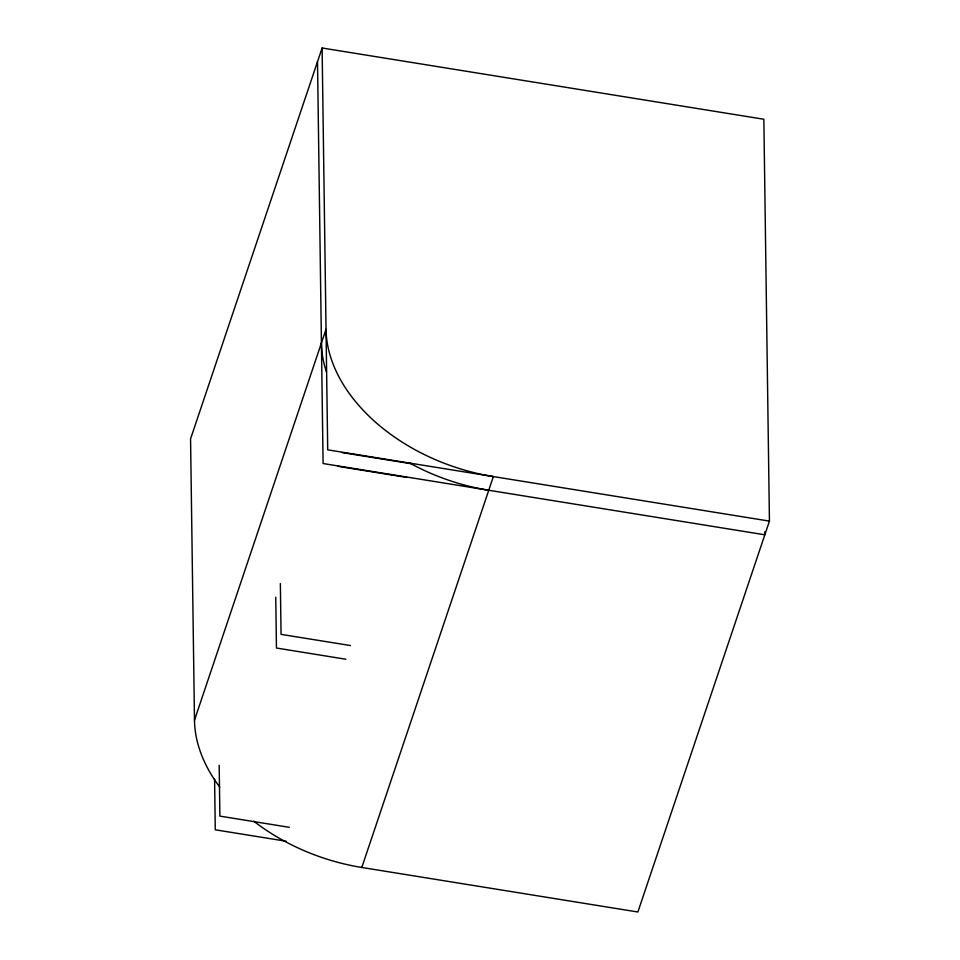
<?xml version="1.0" encoding="UTF-8"?>
<svg xmlns="http://www.w3.org/2000/svg" width="960" height="960" viewBox="0 0 960 960"><rect width="100%" height="100%" fill="white"/><g stroke="black" fill="none" stroke-linecap="round" stroke-linejoin="round"><path stroke-width="1.44" d="M253.824 821.232A170.292 117.012 18.6 0 0 361.8 867.468L637.884 912L769.44 521.112L763.848 119.244L322.116 48L190.56 438.888L194.484 720.192A170.292 117.012 18.6 0 0 219.768 787.128M194.484 720.192L326.028 329.304A170.292 117.012 18.6 0 0 493.356 476.58L361.8 867.468M769.44 521.112L327.708 449.856L322.116 48M342.228 452.592L411.624 463.788M337.632 466.272L407.028 477.468M350.46 645.552L281.064 634.356L280.356 583.536M345.852 659.232L276.456 648.036L275.748 597.216M289.284 827.316L219.888 816.12L219.18 765.3M286.152 841.236L215.28 829.8L214.584 778.98M764.796 531.792L764.832 534.792L323.1 463.536L317.508 61.68M488.748 490.26A170.292 117.012 18.6 0 1 408.744 462.48M326.388 371.868A170.292 117.012 18.6 0 1 321.42 342.984"/></g></svg>
